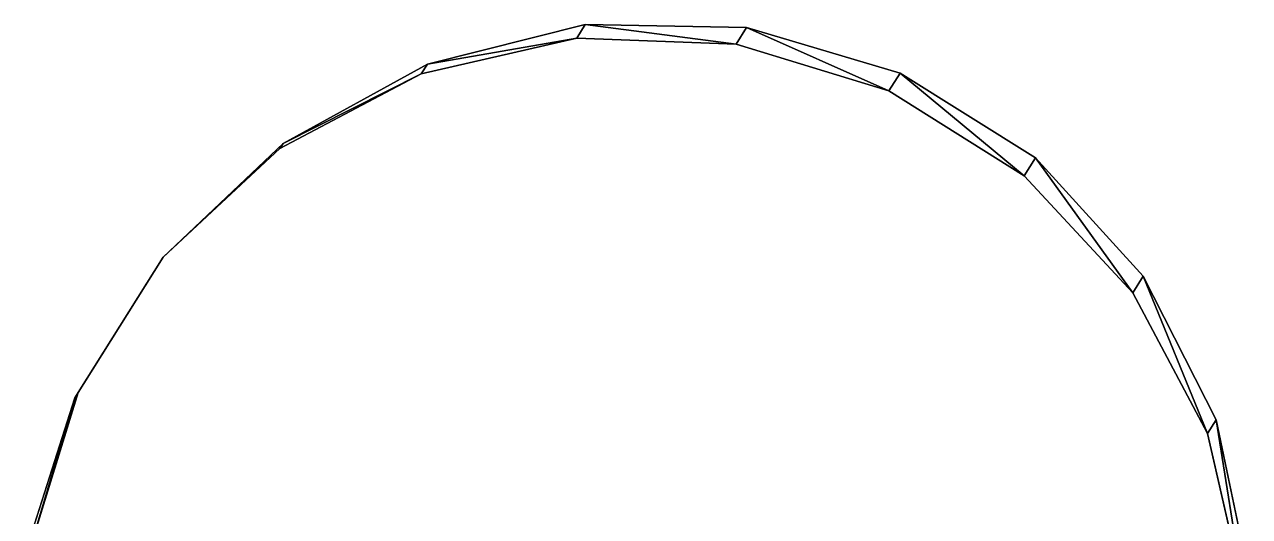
# Model space of a CAD drawing. Header units: metres. Extents: x 0 to 0.292, y 0 to 0.484.
# Drawn here: x 0.1135 to 0.2156, y 0.0633 to 0.1043 of the extents above; entities that cross this region are included whole.
import ezdxf

# ---------------------------------------------------------------- set-up
doc = ezdxf.new("R2010")
doc.units = ezdxf.units.M

msp = doc.modelspace()

# ---------------------------------------------------------------- linework, layer by layer
at = {"layer": 'Material77'}
for points in [[(0.16024, 0.10431, 0.15023), (0.15952, 0.10316), (0.14707, 0.10101, 0.14812)], [(0.17283, 0.10267), (0.15952, 0.10316), (0.16024, 0.10431, 0.15023)], [(0.17283, 0.10267), (0.16024, 0.10431, 0.15023), (0.17369, 0.10405, 0.1528)], [(0.18555, 0.09876), (0.17283, 0.10267), (0.17369, 0.10405, 0.1528)], [(0.18555, 0.09876), (0.17369, 0.10405, 0.1528), (0.18649, 0.10025, 0.15568)], [(0.14707, 0.10101, 0.14812), (0.15952, 0.10316), (0.14654, 0.10018)], [(0.13505, 0.09439, 0.14663), (0.14654, 0.10018), (0.13478, 0.09395)], [(0.14707, 0.10101, 0.14812), (0.14654, 0.10018), (0.13505, 0.09439, 0.14663)], [(0.19683, 0.09168), (0.18555, 0.09876), (0.18649, 0.10025, 0.15568)], [(0.19683, 0.09168), (0.18649, 0.10025, 0.15568), (0.19777, 0.09318, 0.15866)], [(0.13505, 0.09439, 0.14663), (0.13478, 0.09395), (0.12503, 0.08489, 0.14586)], [(0.12503, 0.08489, 0.14586), (0.13478, 0.09395), (0.12503, 0.08489)], [(0.20589, 0.08193), (0.19683, 0.09168), (0.19777, 0.09318, 0.15866)], [(0.20589, 0.08193), (0.19777, 0.09318, 0.15866), (0.20676, 0.08331, 0.16154)], [(0.21213, 0.07017), (0.20589, 0.08193), (0.20676, 0.08331, 0.16154)], [(0.21213, 0.07017), (0.20676, 0.08331, 0.16154), (0.21285, 0.07132, 0.16411)], [(0.11767, 0.07315, 0.14586), (0.11795, 0.07361), (0.11404, 0.06088)], [(0.11348, 0.05999, 0.14663), (0.11767, 0.07315, 0.14586), (0.11404, 0.06088)], [(0.2151, 0.05719), (0.21213, 0.07017), (0.21285, 0.07132, 0.16411)], [(0.2151, 0.05719), (0.21285, 0.07132, 0.16411), (0.21562, 0.05802, 0.16622)]]:
    msp.add_3dface(points, dxfattribs=at)
for points, invisible_edges in [([(0.21562, 0.05802, 0.16622), (0.16024, 0.10431, 0.15023), (0.14707, 0.10101, 0.14812)], 13), ([(0.21285, 0.07132, 0.16411), (0.17369, 0.10405, 0.1528), (0.16024, 0.10431, 0.15023)], 13), ([(0.21285, 0.07132, 0.16411), (0.16024, 0.10431, 0.15023), (0.21562, 0.05802, 0.16622)], 3), ([(0.20676, 0.08331, 0.16154), (0.18649, 0.10025, 0.15568), (0.17369, 0.10405, 0.1528)], 13), ([(0.20676, 0.08331, 0.16154), (0.17369, 0.10405, 0.1528), (0.21285, 0.07132, 0.16411)], 3), ([(0.15952, 0.10316), (0.21461, 0.04388), (0.14654, 0.10018)], 3), ([(0.17283, 0.10267), (0.21213, 0.07017), (0.15952, 0.10316)], 3), ([(0.15952, 0.10316), (0.21213, 0.07017), (0.2151, 0.05719)], 13), ([(0.15952, 0.10316), (0.2151, 0.05719), (0.21461, 0.04388)], 13), ([(0.18555, 0.09876), (0.21213, 0.07017), (0.17283, 0.10267)], 3), ([(0.14654, 0.10018), (0.21461, 0.04388), (0.13478, 0.09395)], 3), ([(0.21489, 0.04432, 0.16771), (0.14707, 0.10101, 0.14812), (0.13505, 0.09439, 0.14663)], 13), ([(0.21562, 0.05802, 0.16622), (0.14707, 0.10101, 0.14812), (0.21489, 0.04432, 0.16771)], 3), ([(0.18649, 0.10025, 0.15568), (0.20676, 0.08331, 0.16154), (0.19777, 0.09318, 0.15866)], 1), ([(0.20589, 0.08193), (0.18555, 0.09876), (0.19683, 0.09168)], 1), ([(0.18555, 0.09876), (0.20589, 0.08193), (0.21213, 0.07017)], 13), ([(0.2107, 0.03116, 0.16848), (0.13505, 0.09439, 0.14663), (0.12503, 0.08489, 0.14586)], 13), ([(0.21489, 0.04432, 0.16771), (0.13505, 0.09439, 0.14663), (0.2107, 0.03116, 0.16848)], 3), ([(0.13478, 0.09395), (0.20363, 0.01988), (0.12503, 0.08489)], 3), ([(0.13478, 0.09395), (0.21461, 0.04388), (0.2107, 0.03116)], 13), ([(0.13478, 0.09395), (0.2107, 0.03116), (0.20363, 0.01988)], 13), ([(0.16196, 0.05399, 0.15653), (0.12503, 0.08489, 0.14586), (0.11767, 0.07315, 0.14586)], 13), ([(0.11767, 0.07315, 0.14586), (0.12503, 0.08489), (0.11795, 0.07361)], 1), ([(0.12503, 0.08489), (0.11767, 0.07315, 0.14586), (0.12503, 0.08489, 0.14586)], 1), ([(0.12503, 0.08489), (0.19387, 0.01081), (0.11795, 0.07361)], 3), ([(0.12503, 0.08489), (0.20363, 0.01988), (0.19387, 0.01081)], 13), ([(0.2107, 0.03116, 0.16848), (0.12503, 0.08489, 0.14586), (0.16607, 0.05448, 0.15725)], 15), ([(0.16607, 0.05448, 0.15725), (0.12503, 0.08489, 0.14586), (0.16543, 0.05488, 0.15708)], 3), ([(0.16543, 0.05488, 0.15708), (0.12503, 0.08489, 0.14586), (0.16471, 0.05509, 0.15692)], 3), ([(0.16471, 0.05509, 0.15692), (0.12503, 0.08489, 0.14586), (0.16395, 0.0551, 0.15677)], 3), ([(0.16395, 0.0551, 0.15677), (0.12503, 0.08489, 0.14586), (0.1632, 0.05491, 0.15666)], 3), ([(0.1632, 0.05491, 0.15666), (0.12503, 0.08489, 0.14586), (0.16252, 0.05453, 0.15657)], 3), ([(0.16252, 0.05453, 0.15657), (0.12503, 0.08489, 0.14586), (0.16196, 0.05399, 0.15653)], 3), ([(0.11795, 0.07361), (0.18211, 0.00458), (0.11404, 0.06088)], 3), ([(0.11795, 0.07361), (0.19387, 0.01081), (0.18211, 0.00458)], 13), ([(0.19331, 0.00992, 0.16771), (0.11767, 0.07315, 0.14586), (0.11348, 0.05999, 0.14663)], 13), ([(0.16196, 0.05399, 0.15653), (0.11767, 0.07315, 0.14586), (0.16155, 0.05333, 0.15653)], 3), ([(0.16155, 0.05333, 0.15653), (0.11767, 0.07315, 0.14586), (0.16131, 0.05258, 0.15658)], 3), ([(0.16131, 0.05258, 0.15658), (0.11767, 0.07315, 0.14586), (0.16128, 0.05181, 0.15666)], 3), ([(0.16128, 0.05181, 0.15666), (0.11767, 0.07315, 0.14586), (0.16144, 0.05106, 0.15678)], 3), ([(0.16144, 0.05106, 0.15678), (0.11767, 0.07315, 0.14586), (0.16178, 0.05038, 0.15693)], 3), ([(0.16178, 0.05038, 0.15693), (0.11767, 0.07315, 0.14586), (0.1623, 0.04983, 0.15709)], 3), ([(0.19331, 0.00992, 0.16771), (0.1623, 0.04983, 0.15709), (0.11767, 0.07315, 0.14586)], 15)]:
    msp.add_3dface(points, dxfattribs=dict(at, invisible_edges=invisible_edges))

doc.saveas('drawing.dxf')
